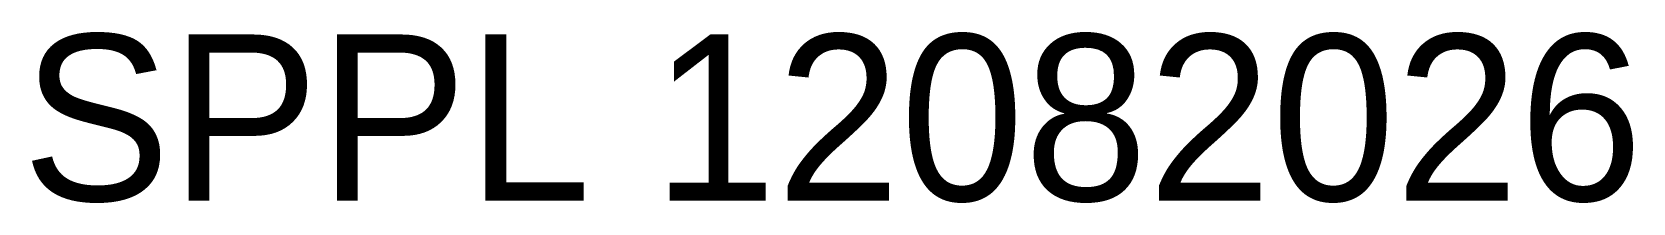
# Model space of a CAD drawing. Header units: metres. Extents: x 0.2 to 38.7, y -0.1 to 4.1.
import ezdxf

# ---------------------------------------------------------------- set-up
doc = ezdxf.new("R2010")
doc.units = ezdxf.units.M

msp = doc.modelspace()

# ---------------------------------------------------------------- texts
msp.add_text('SPPL 12082026', height=4).set_placement((0, 0))

doc.saveas('drawing.dxf')
